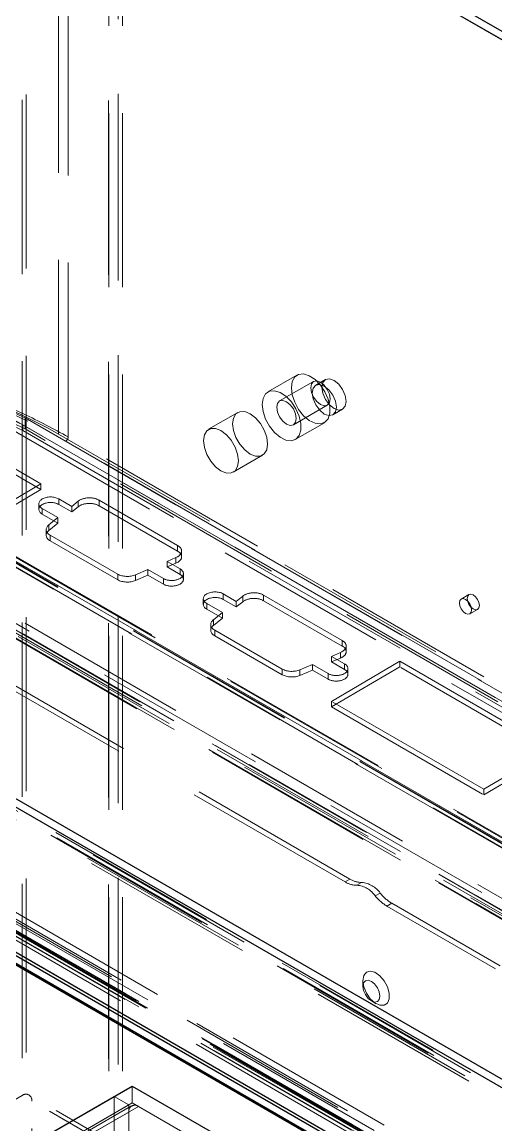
# Model space of a CAD drawing. Header units: millimetres. Extents: x 108 to 5832, y 144 to 4056.
# Drawn here: x 4135.5 to 4204.6, y 3197.1 to 3357.9 of the extents above; entities that cross this region are included whole.
import ezdxf

# ---------------------------------------------------------------- set-up
doc = ezdxf.new("R2010")
doc.units = ezdxf.units.MM
doc.header["$LTSCALE"] = 20
doc.linetypes.add('HIDDEN', pattern=[1.905, 1.27, -0.635])

msp = doc.modelspace()

# ---------------------------------------------------------------- linework, layer by layer
at = {"color": 1, "linetype": 'HIDDEN', "lineweight": 18}
for p, q in [((4135.49, 3168.75), (4135.49, 3691.33)), ((4136.08, 3169.56), (4136.08, 3691.52)), ((4149.49, 3652.23), (4149.49, 3129.64)), ((4148.08, 3651.25), (4148.08, 3128.66)), ((4148.08, 3651.25), (4148.08, 3128.82)), ((4148.14, 3128.74), (4148.14, 3651.33)), ((4149.49, 3650.43), (4149.49, 3127.84)), ((4150.14, 3128.74), (4150.14, 3651.33)), ((4082.82, 3427.33), (4259.6, 3325.28)), ((4142.21, 3297.43), (4142.21, 3423.54)), ((4140.8, 3297.83), (4140.8, 3421.56)), ((4319.06, 3191.64), (4090.59, 3323.54)), ((4320.47, 3192.46), (4092, 3324.35)), ((4175.56, 3306.43), (4171.32, 3303.98)), ((4179.71, 3305.78), (4178.29, 3304.97)), ((4177.98, 3305.52), (4173.03, 3302.66)), ((4166.93, 3300.98), (4162.68, 3298.53)), ((4175.03, 3299.19), (4179.98, 3302.05)), ((4180.79, 3300.64), (4182.21, 3301.45)), ((4096.46, 3300.47), (4273.24, 3198.42)), ((4097.17, 3300.88), (4273.94, 3198.83)), ((4099.39, 3300.32), (4272.7, 3200.27)), ((4272.71, 3199.37), (4099.39, 3299.43)), ((4272.71, 3199.3), (4099.39, 3299.35)), ((4272.77, 3199.5), (4099.47, 3299.55)), ((4099.92, 3299.86), (4273.59, 3199.6)), ((4135.92, 3300.22), (4270.82, 3222.35)), ((4135.92, 3300.22), (4135.93, 3298.6)), ((4175.32, 3297.05), (4179.56, 3299.5)), ((4272.04, 3199.02), (4098.65, 3299.12)), ((4270.46, 3221.34), (4135.59, 3299.19)), ((4135.59, 3299.19), (4135.59, 3298.38)), ((4135.59, 3298.38), (4270.46, 3220.52)), ((4270.83, 3220.72), (4135.93, 3298.6)), ((4140.8, 3297.83), (4267.37, 3224.76)), ((4268.43, 3223.75), (4141.86, 3296.82)), ((4268.78, 3224.36), (4142.21, 3297.43)), ((4166.28, 3292.3), (4170.53, 3294.74)), ((4132.09, 3294.12), (4138.24, 3290.57)), ((4138.24, 3289.75), (4132.09, 3293.3)), ((4255.91, 3198.48), (4096.46, 3290.53)), ((4096.73, 3289.94), (4256.18, 3197.89)), ((4256.62, 3198.89), (4097.17, 3290.94)), ((4097.23, 3290.8), (4256.68, 3198.75)), ((4097.68, 3290.54), (4257.13, 3198.49)), ((4097.94, 3289.95), (4257.4, 3197.9)), ((4138.24, 3290.57), (4131.67, 3286.71)), ((4131.67, 3285.89), (4138.24, 3289.75)), ((4138.24, 3289.75), (4138.24, 3290.57)), ((4256.63, 3197.63), (4097.18, 3289.68)), ((4097.24, 3289.54), (4256.69, 3197.49)), ((4268.5, 3192.91), (4102.19, 3288.92)), ((4102.93, 3289.3), (4269.17, 3193.34)), ((4140.84, 3288.39), (4142.73, 3287.29)), ((4140.84, 3287.57), (4140.84, 3288.39)), ((4146.71, 3288.21), (4158.16, 3281.6)), ((4146.71, 3287.4), (4146.71, 3288.21)), ((4137.94, 3287.67), (4137.94, 3286.86)), ((4140.71, 3285.66), (4138.43, 3286.98)), ((4138.43, 3286.16), (4138.43, 3286.98)), ((4142.73, 3286.48), (4140.84, 3287.57)), ((4142.73, 3287.29), (4143.67, 3288.06)), ((4142.73, 3286.48), (4142.73, 3287.29)), ((4143.67, 3287.24), (4142.73, 3286.48)), ((4143.67, 3288.06), (4143.67, 3287.24)), ((4158.16, 3280.78), (4146.71, 3287.4)), ((4138.43, 3286.16), (4140.71, 3284.84)), ((4139.39, 3284.6), (4140.71, 3285.66)), ((4140.71, 3284.84), (4140.71, 3285.66)), ((4139.01, 3283.91), (4139.01, 3283.09)), ((4140.71, 3284.84), (4139.39, 3283.78)), ((4139.39, 3283.78), (4139.39, 3284.6)), ((4149.43, 3277.42), (4139.6, 3283.09)), ((4139.6, 3282.27), (4139.6, 3283.09)), ((4139.6, 3282.27), (4149.43, 3276.6)), ((4183.28, 3232.96), (4101.48, 3280.18)), ((4158.16, 3280.78), (4158.16, 3281.6)), ((4158.75, 3279.96), (4158.75, 3280.78)), ((4182.58, 3232.55), (4100.77, 3279.77)), ((4157.92, 3279.83), (4156.62, 3279.28)), ((4156.62, 3279.28), (4158.52, 3278.18)), ((4156.62, 3278.46), (4156.62, 3279.28)), ((4156.62, 3278.46), (4157.92, 3279.01)), ((4158.52, 3277.37), (4156.62, 3278.46)), ((4157.92, 3279.01), (4157.92, 3279.83)), ((4149.43, 3276.6), (4149.43, 3277.42)), ((4153.83, 3278.09), (4152.02, 3277.31)), ((4152.02, 3276.49), (4152.02, 3277.31)), ((4152.02, 3276.49), (4153.83, 3277.27)), ((4156.11, 3276.77), (4153.83, 3278.09)), ((4153.83, 3277.27), (4153.83, 3278.09)), ((4153.83, 3277.27), (4156.11, 3275.95)), ((4158.52, 3277.37), (4158.52, 3278.18)), ((4159.01, 3276.67), (4159.01, 3277.49)), ((4156.11, 3275.95), (4156.11, 3276.77)), ((4079.06, 3274.1), (4293.74, 3150.17)), ((4293.67, 3150.45), (4079.14, 3274.3)), ((4294.38, 3150.86), (4079.84, 3274.71)), ((4079.88, 3274.57), (4294.62, 3150.6)), ((4294.52, 3150.09), (4079.98, 3273.94)), ((4258.54, 3173.11), (4083.88, 3273.94)), ((4161.91, 3273.83), (4161.91, 3273.01)), ((4164.82, 3274.55), (4166.71, 3273.45)), ((4164.82, 3273.73), (4164.82, 3274.55)), ((4166.71, 3272.64), (4164.82, 3273.73)), ((4166.71, 3273.45), (4167.65, 3274.21)), ((4167.65, 3274.21), (4167.65, 3273.4)), ((4170.68, 3274.37), (4182.14, 3267.76)), ((4170.68, 3273.55), (4170.68, 3274.37)), ((4200.63, 3274.45), (4199.5, 3273.79)), ((4079.64, 3273.33), (4294.18, 3149.48)), ((4164.69, 3271.82), (4162.41, 3273.13)), ((4162.41, 3272.32), (4162.41, 3273.13)), ((4162.41, 3272.32), (4164.69, 3271)), ((4166.71, 3272.64), (4166.71, 3273.45)), ((4167.65, 3273.4), (4166.71, 3272.64)), ((4182.14, 3266.94), (4170.68, 3273.55)), ((4200.75, 3271.63), (4201.88, 3272.28)), ((4163.37, 3270.75), (4164.69, 3271.82)), ((4164.69, 3271), (4163.37, 3269.94)), ((4163.37, 3269.94), (4163.37, 3270.75)), ((4164.69, 3271), (4164.69, 3271.82)), ((4162.99, 3270.07), (4162.99, 3269.25)), ((4173.41, 3263.57), (4163.58, 3269.25)), ((4163.58, 3268.43), (4163.58, 3269.25)), ((4163.58, 3268.43), (4173.41, 3262.76)), ((4182.14, 3266.94), (4182.14, 3267.76)), ((4064, 3265.97), (4282.36, 3139.91)), ((4064.19, 3266.08), (4282.55, 3140.02)), ((4282.65, 3140.02), (4064.29, 3266.07)), ((4282.71, 3139.88), (4064.36, 3265.93)), ((4064.36, 3265.61), (4282.71, 3139.56)), ((4280.52, 3142.53), (4065.84, 3266.46)), ((4065.84, 3266.14), (4285.75, 3139.18)), ((4067.26, 3266.95), (4287.17, 3140)), ((4281.93, 3142.04), (4067.4, 3265.89)), ((4181.9, 3265.99), (4180.6, 3265.43)), ((4181.9, 3265.17), (4181.9, 3265.99)), ((4182.73, 3266.12), (4182.73, 3266.94)), ((4062.23, 3264.06), (4280.55, 3138.03)), ((4281.83, 3139.04), (4063.69, 3264.97)), ((4282.51, 3139.19), (4064.15, 3265.25)), ((4283.91, 3139.03), (4065.42, 3265.16)), ((4065.52, 3264.94), (4284.02, 3138.8)), ((4065.76, 3264.95), (4284.25, 3138.82)), ((4284.48, 3138.94), (4065.98, 3265.07)), ((4284.48, 3138.12), (4065.98, 3264.26)), ((4177.81, 3264.24), (4175.99, 3263.47)), ((4180.09, 3262.93), (4177.81, 3264.24)), ((4177.81, 3263.43), (4177.81, 3264.24)), ((4180.6, 3265.43), (4182.49, 3264.34)), ((4180.6, 3264.62), (4180.6, 3265.43)), ((4180.6, 3264.62), (4181.9, 3265.17)), ((4180.6, 3258.87), (4190.53, 3264.71)), ((4182.49, 3263.52), (4180.6, 3264.62)), ((4182.49, 3263.52), (4182.49, 3264.34)), ((4190.53, 3264.71), (4212.71, 3251.9)), ((4190.53, 3263.89), (4190.53, 3264.71)), ((4173.41, 3262.76), (4173.41, 3263.57)), ((4175.99, 3262.65), (4175.99, 3263.47)), ((4175.99, 3262.65), (4177.81, 3263.43)), ((4177.81, 3263.43), (4180.09, 3262.11)), ((4180.09, 3262.11), (4180.09, 3262.93)), ((4190.53, 3263.89), (4180.6, 3258.05)), ((4182.99, 3262.83), (4182.99, 3263.64)), ((4212.71, 3251.08), (4190.53, 3263.89)), ((4280.78, 3136.21), (4062.29, 3262.35)), ((4202.78, 3246.07), (4180.6, 3258.87)), ((4180.6, 3258.05), (4180.6, 3258.87)), ((4180.6, 3258.05), (4202.78, 3245.25)), ((4212.71, 3251.9), (4202.78, 3246.07)), ((4202.78, 3245.25), (4212.71, 3251.08)), ((4202.78, 3245.25), (4202.78, 3246.07)), ((4183.28, 3232.96), (4182.58, 3232.55)), ((4184.98, 3232.48), (4184.27, 3232.07)), ((4186.98, 3230.51), (4187.69, 3230.91)), ((4189.38, 3229.44), (4188.67, 3229.03)), ((4270.48, 3181.8), (4188.67, 3229.03)), ((4271.19, 3182.21), (4189.38, 3229.44)), ((4185.17, 3218.15), (4185.17, 3217.34)), ((4186.4, 3215.19), (4187.11, 3214.78)), ((4135.49, 3201.41), (4110.04, 3186.71)), ((5316.36, 2519.71), (4135.49, 3201.41)), ((5317.36, 2519.81), (4136.49, 3201.51)), ((4137.76, 3194.82), (4148.93, 3201.26)), ((4151.05, 3200.04), (4148.93, 3201.26)), ((4148.93, 3186.73), (4148.93, 3201.26)), ((4151.55, 3200.33), (4151.55, 3202.78)), ((5317.77, 2518.89), (4136.91, 3200.59)), ((4136.91, 3171.2), (4136.91, 3200.59)), ((4137.26, 3192.08), (4151.05, 3200.04)), ((4137.76, 3192.37), (4151.55, 3200.33)), ((4151.46, 3199.9), (4144.39, 3195.82)), ((4152.46, 3199.8), (4145.39, 3195.72)), ((4151.05, 3185.51), (4151.05, 3200.04)), ((4151.55, 3200.33), (4200.05, 3172.33)), ((4199.13, 3172.86), (4152.46, 3199.8)), ((4143.98, 3194.9), (4151.05, 3198.98)), ((4151.05, 3198.98), (4151.05, 3128.76))]:
    msp.add_line(p, q, dxfattribs=at)
at = {"color": 7, "linetype": 'Continuous', "lineweight": 25}
for p, q in [((4259.59, 3325.27), (4082.81, 3427.32)), ((4258.53, 3324.66), (4083.87, 3425.49)), ((4083.88, 3425.49), (4258.54, 3324.66)), ((4258.53, 3173.11), (4083.87, 3273.94)), ((4082.81, 3273.32), (4259.59, 3171.27)), ((4082.82, 3273.33), (4259.59, 3171.28)), ((4280.27, 3138.14), (4062.13, 3264.07)), ((4280.45, 3136.43), (4061.95, 3262.56)), ((4062.02, 3263.7), (4280.38, 3137.64)), ((4062.06, 3262.33), (4280.55, 3136.2)), ((4137.76, 3194.82), (4151.55, 3202.78)), ((4151.55, 3202.78), (4200.05, 3174.78))]:
    msp.add_line(p, q, dxfattribs=at)
at = {"color": 1, "linetype": 'HIDDEN', "lineweight": 18, "flags": 128}
for points in [[(4174.74, 3304.6), (4174.86, 3303.56), (4175.23, 3302.48), (4175.8, 3301.43), (4176.53, 3300.52), (4177.35, 3299.83), (4178.19, 3299.42), (4178.98, 3299.32), (4179.64, 3299.55), (4180.11, 3300.08), (4180.36, 3300.87), (4180.36, 3301.84), (4180.11, 3302.91), (4179.64, 3303.99), (4178.98, 3304.98), (4178.19, 3305.79), (4177.35, 3306.35), (4176.53, 3306.6), (4175.8, 3306.54), (4175.23, 3306.16), (4174.86, 3305.49), (4174.74, 3304.6)], [(4182.73, 3302.6), (4182.59, 3303.46), (4182.21, 3304.34), (4181.64, 3305.12), (4180.96, 3305.66), (4180.28, 3305.9), (4179.71, 3305.78), (4179.33, 3305.34), (4179.19, 3304.64), (4179.33, 3303.78), (4179.71, 3302.9), (4180.28, 3302.12), (4180.96, 3301.58), (4181.64, 3301.34), (4182.21, 3301.45), (4182.59, 3301.9), (4182.73, 3302.6)], [(4177.56, 3304.6), (4177.67, 3303.91), (4177.98, 3303.21), (4178.44, 3302.59), (4178.98, 3302.15), (4179.52, 3301.96), (4179.98, 3302.05), (4180.29, 3302.4), (4180.39, 3302.97), (4180.29, 3303.65), (4179.98, 3304.36), (4179.52, 3304.98), (4178.98, 3305.42), (4178.44, 3305.6), (4177.98, 3305.52), (4177.67, 3305.16), (4177.56, 3304.6)], [(4181.31, 3301.78), (4181.18, 3302.64), (4180.79, 3303.53), (4180.22, 3304.3), (4179.54, 3304.84), (4178.87, 3305.08), (4178.29, 3304.97), (4177.91, 3304.53), (4177.78, 3303.82), (4177.91, 3302.96), (4178.29, 3302.08), (4178.87, 3301.31), (4179.54, 3300.76), (4180.22, 3300.53), (4180.79, 3300.64), (4181.18, 3301.08), (4181.31, 3301.78)], [(4170.49, 3302.15), (4170.62, 3303.04), (4170.99, 3303.71), (4171.56, 3304.09), (4172.29, 3304.15), (4173.11, 3303.9), (4173.95, 3303.34), (4174.74, 3302.53), (4175.4, 3301.54), (4175.87, 3300.46), (4176.12, 3299.39), (4176.12, 3298.42), (4175.87, 3297.63), (4175.4, 3297.1), (4174.74, 3296.87), (4173.95, 3296.97), (4173.11, 3297.38), (4172.29, 3298.07), (4171.56, 3298.98), (4170.99, 3300.03), (4170.62, 3301.12), (4170.49, 3302.15)], [(4172.61, 3301.74), (4172.72, 3302.3), (4173.03, 3302.66), (4173.49, 3302.75), (4174.03, 3302.56), (4174.57, 3302.12), (4175.03, 3301.5), (4175.34, 3300.8), (4175.44, 3300.11), (4175.34, 3299.55), (4175.03, 3299.19), (4174.57, 3299.1), (4174.03, 3299.29), (4173.49, 3299.73), (4173.03, 3300.35), (4172.72, 3301.05), (4172.61, 3301.74)], [(4166.18, 3299.33), (4166.3, 3298.35), (4166.67, 3297.32), (4167.23, 3296.35), (4167.94, 3295.52), (4168.73, 3294.92), (4169.51, 3294.61), (4170.22, 3294.62), (4170.79, 3294.95), (4171.15, 3295.56), (4171.27, 3296.39), (4171.15, 3297.37), (4170.79, 3298.4), (4170.22, 3299.38), (4169.51, 3300.2), (4168.73, 3300.8), (4167.94, 3301.11), (4167.23, 3301.1), (4166.67, 3300.78), (4166.3, 3300.17), (4166.18, 3299.33)], [(4161.94, 3296.88), (4162.06, 3297.72), (4162.42, 3298.33), (4162.99, 3298.66), (4163.7, 3298.66), (4164.48, 3298.35), (4165.27, 3297.75), (4165.98, 3296.93), (4166.54, 3295.95), (4166.9, 3294.92), (4167.03, 3293.94), (4166.9, 3293.11), (4166.54, 3292.5), (4165.98, 3292.17), (4165.27, 3292.16), (4164.48, 3292.47), (4163.7, 3293.07), (4162.99, 3293.9), (4162.42, 3294.87), (4162.06, 3295.9), (4161.94, 3296.88)], [(4201.01, 3272.2), (4200.94, 3272.63), (4200.75, 3273.07), (4200.46, 3273.46), (4200.12, 3273.73), (4199.78, 3273.85), (4199.5, 3273.79), (4199.3, 3273.57), (4199.24, 3273.22), (4199.3, 3272.79), (4199.5, 3272.35), (4199.78, 3271.96), (4200.12, 3271.69), (4200.46, 3271.57), (4200.75, 3271.63), (4200.94, 3271.85), (4201.01, 3272.2)], [(4202.14, 3272.85), (4202.07, 3273.28), (4201.88, 3273.72), (4201.59, 3274.11), (4201.25, 3274.38), (4200.91, 3274.5), (4200.63, 3274.45), (4200.44, 3274.22), (4200.37, 3273.87), (4200.44, 3273.44), (4200.63, 3273), (4200.91, 3272.61), (4201.25, 3272.34), (4201.59, 3272.22), (4201.88, 3272.28), (4202.07, 3272.5), (4202.14, 3272.85)], [(4185.17, 3218.15), (4185.3, 3217.27), (4185.67, 3216.35), (4186.24, 3215.52), (4186.93, 3214.9), (4187.64, 3214.56), (4188.28, 3214.56), (4188.76, 3214.89), (4189.02, 3215.51), (4189.02, 3216.34), (4188.76, 3217.26), (4188.28, 3218.15), (4187.64, 3218.88), (4186.93, 3219.37), (4186.24, 3219.54), (4185.67, 3219.37), (4185.3, 3218.89), (4185.17, 3218.15)], [(4185.17, 3217.34), (4185.26, 3217.83), (4185.53, 3218.14), (4185.93, 3218.22), (4186.4, 3218.05), (4186.88, 3217.67), (4187.28, 3217.13), (4187.55, 3216.51), (4187.64, 3215.91), (4187.55, 3215.41), (4187.28, 3215.11), (4186.88, 3215.03), (4186.4, 3215.19), (4185.93, 3215.57), (4185.53, 3216.12), (4185.26, 3216.73), (4185.17, 3217.34)]]:
    msp.add_lwpolyline(points, dxfattribs=at)
at = {"color": 1, "linetype": 'HIDDEN', "lineweight": 18}
for centre, radius, start, end in [((4094.11, 3211.31), 98.25, 64.8171, 78.541), ((4094.13, 3209.7), 98.24, 64.8168, 78.5418), ((4141.44, 3297.46), 0.769, 302.9088, 357.3784), ((4184.24, 3235.2), 3.13, 237.888, 270.547), ((4184.95, 3235.61), 3.13, 237.888, 270.547), ((4183.97, 3228.42), 3.66, 34.7007, 85.3047), ((4184.68, 3228.83), 3.66, 34.7007, 85.3047), ((4191.99, 3234.54), 6.44, 218.8589, 238.9685), ((4192.7, 3234.95), 6.44, 218.8589, 238.9685), ((4136.04, 3200.73), 0.873, 350.7864, 129.2036), ((4151.91, 3199.12), 0.873, 50.7953, 189.2125)]:
    msp.add_arc(centre, radius, start, end, dxfattribs=at)
for centre, major_axis, start_param, end_param in [((4086.89, 3266.17), (76.23, 0.58), 0.780959, 1.24564), ((4087.47, 3265.28), (75.23, 0.57), 0.872382, 1.213558), ((4087.47, 3264.46), (75.23, 0.57), 0.872382, 1.213558), ((4139.64, 3287.68), (1.7, 0.01), 0.780959, 3.922551), ((4145.29, 3287.38), (2, 0.02), 0.780959, 2.510139), ((4139.64, 3286.87), (1.7, 0.01), 0.780959, 3.922551), ((4145.29, 3286.56), (2, 0.02), 0.780959, 2.510139), ((4141.01, 3283.92), (2, 0.02), 2.510139, 3.922551), ((4141.01, 3283.1), (2, 0.02), 2.510139, 3.922551), ((4156.75, 3280.77), (2, 0.02), 5.334963, 7.064144), ((4156.75, 3279.95), (2, 0.02), 5.334963, 7.064144), ((4150.84, 3278.25), (2, 0.02), 3.922551, 5.334963), ((4157.31, 3277.48), (1.7, 0.01), 3.922551, 7.064144), ((4157.31, 3276.66), (1.7, 0.01), 3.922551, 7.064144), ((4150.84, 3277.43), (2, 0.02), 3.922551, 5.334963), ((4163.61, 3273.02), (1.7, 0.01), 0.780959, 3.922551), ((4163.61, 3273.84), (1.7, 0.01), 0.780959, 3.922551), ((4169.27, 3273.54), (2, 0.02), 0.780959, 2.510139), ((4169.27, 3272.72), (2, 0.02), 0.780959, 2.510139), ((4164.99, 3270.08), (2, 0.02), 2.510139, 3.922551), ((4164.99, 3269.26), (2, 0.02), 2.510139, 3.922551), ((4180.73, 3266.93), (2, 0.02), 5.334963, 7.064144), ((4180.73, 3266.11), (2, 0.02), 5.334963, 7.064144), ((4181.29, 3263.63), (1.7, 0.01), 3.922551, 7.064144), ((4174.82, 3264.41), (2, 0.02), 3.922551, 5.334963), ((4174.82, 3263.59), (2, 0.02), 3.922551, 5.334963), ((4181.29, 3262.82), (1.7, 0.01), 3.922551, 7.064144)]:
    msp.add_ellipse(centre, major_axis=major_axis, ratio=0.582304, start_param=start_param, end_param=end_param, dxfattribs=at)
for points, knots in [([(4112.21, 3307.46), (4114.95, 3306.86), (4120.45, 3305.67), (4128.16, 3303.2), (4135.42, 3300.3), (4139.71, 3297.98), (4141.86, 3296.82)], [0, 0, 0, 0, 0.250001, 0.500001, 0.749999, 1, 1, 1, 1]), ([(4142.21, 3297.43), (4140.08, 3298.58), (4135.8, 3300.9), (4128.54, 3303.81), (4120.75, 3306.32), (4115.17, 3307.53), (4112.37, 3308.14)], [0, 0, 0, 0, 0.246718, 0.495625, 0.746717, 1, 1, 1, 1])]:
    msp.add_open_spline(points, degree=3, knots=knots, dxfattribs=at)

doc.saveas('drawing.dxf')
